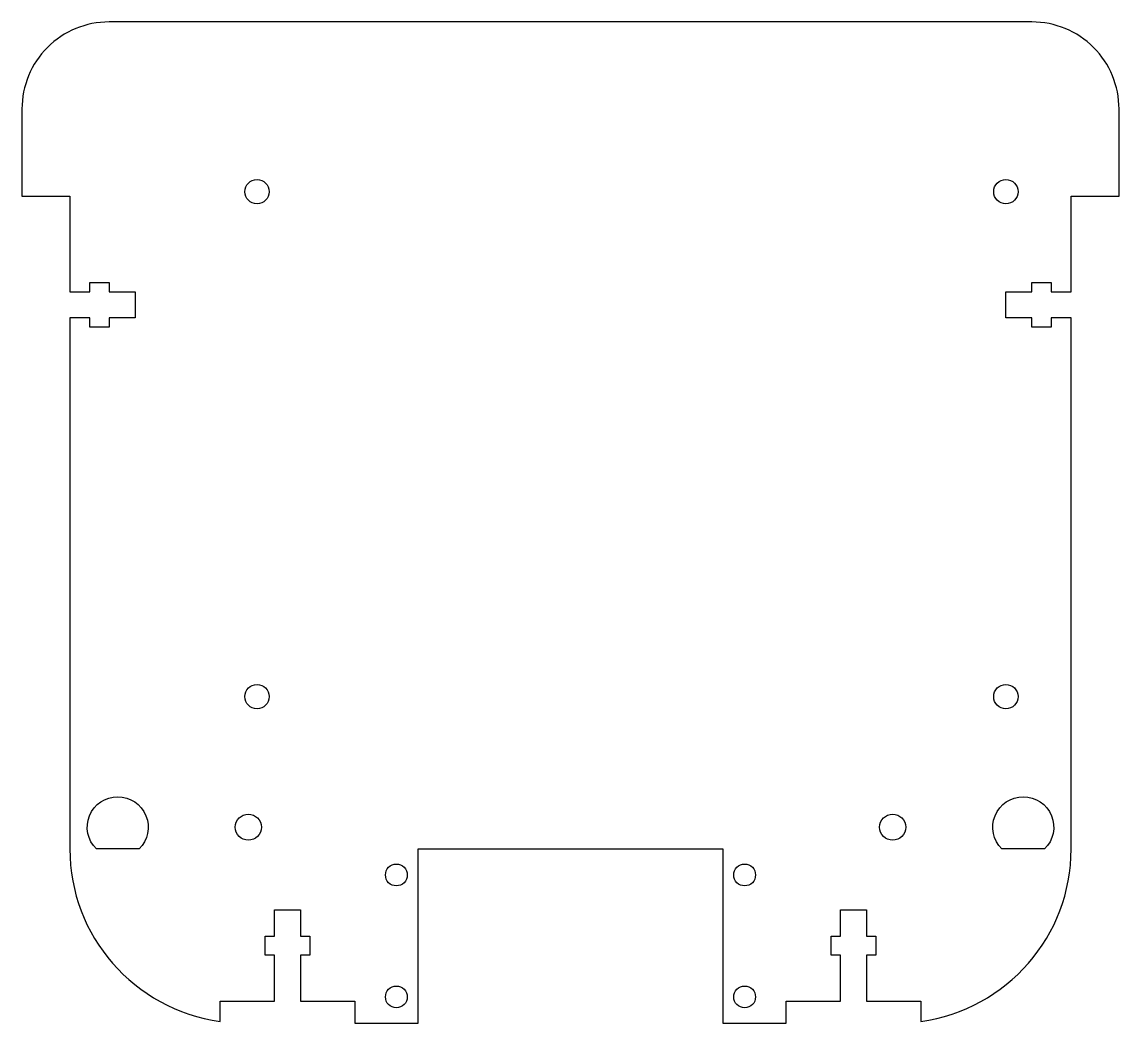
# Model space of a CAD drawing. Header units: millimetres. Extents: x -63 to 63, y -67 to 47.
import ezdxf

# ---------------------------------------------------------------- set-up
doc = ezdxf.new("R2010")
doc.units = ezdxf.units.MM

msp = doc.modelspace()

# ---------------------------------------------------------------- linework, layer by layer
for points in [[(-24.75, -65), (-24.75, -67.5), (-17.5, -67.5), (-17.5, -47.5), (17.5, -47.5), (17.5, -67.5), (24.75, -67.5), (24.75, -65), (31, -65), (31, -59.7), (29.95, -59.7), (29.95, -57.5), (31, -57.5), (31, -54.5), (34, -54.5), (34, -57.5), (35.05, -57.5), (35.05, -59.7), (34, -59.7), (34, -65), (40.25, -65), (40.25, -67.31, 0.374366), (57.5, -47.5), (57.5, 13.5), (55.2, 13.5), (55.2, 12.45), (53, 12.45), (53, 13.5), (50, 13.5), (50, 16.5), (53, 16.5), (53, 17.55), (55.2, 17.55), (55.2, 16.5), (57.5, 16.5), (57.5, 27.5), (63, 27.5), (63, 37.5, 0.414214), (53, 47.5), (-53, 47.5, 0.414214), (-63, 37.5), (-63, 27.5), (-57.5, 27.5), (-57.5, 16.5), (-55.2, 16.5), (-55.2, 17.55), (-53, 17.55), (-53, 16.5), (-50, 16.5), (-50, 13.5), (-53, 13.5), (-53, 12.45), (-55.2, 12.45), (-55.2, 13.5), (-57.5, 13.5), (-57.5, -47.5, 0.374366), (-40.25, -67.31), (-40.25, -65), (-34, -65), (-34, -59.7), (-35.05, -59.7), (-35.05, -57.5), (-34, -57.5), (-34, -54.5), (-31, -54.5), (-31, -57.5), (-29.95, -57.5), (-29.95, -59.7), (-31, -59.7), (-31, -65)], [(-49.55, -47.5), (-54.45, -47.5, -2.44949)], [(54.45, -47.5), (49.55, -47.5, -2.44949)]]:
    msp.add_lwpolyline(points, format="xyb", close=True)
for centre, radius in [((-36, 28), 1.4), ((50, 28), 1.4), ((-36, -30), 1.4), ((50, -30), 1.4), ((-37, -45), 1.5), ((37, -45), 1.5), ((-20, -50.49), 1.25), ((20, -50.49), 1.25), ((-20, -64.5), 1.25), ((20, -64.5), 1.25)]:
    msp.add_circle(centre, radius)

doc.saveas('drawing.dxf')
